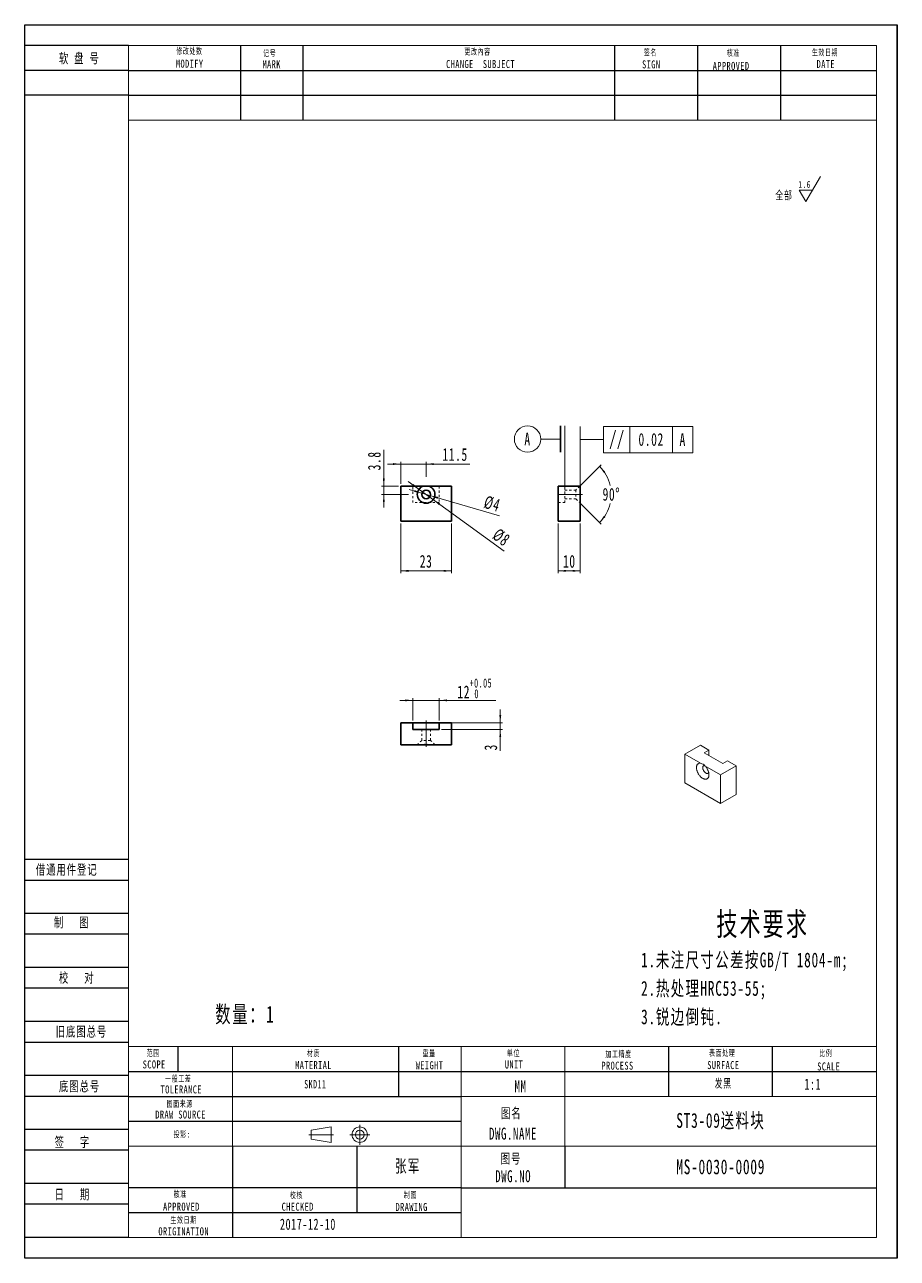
# Model space of a CAD drawing. Header units: millimetres. Extents: x 0 to 8592, y 0 to 561.
# Drawn here: x 3156 to 3553, y 0 to 561 of the extents above; entities that cross this region are included whole.
import ezdxf

# ---------------------------------------------------------------- set-up
doc = ezdxf.new("R2010")
doc.units = ezdxf.units.MM
for name, pattern in [('AD_LTYPE3 0 mm', [16, 11, -1, 1, -1, 1, -1]), ('点画线', [18, 12, -2, 2, -2]), ('虚线', [2, 1, -1])]:
    doc.linetypes.add(name, pattern=pattern)
doc.layers.get('0').update_dxf_attribs({"lineweight": 35})
for name, color, linetype, lineweight in [('ACAD0', 7, 'Continuous', 0), ('ACADA-定位3-标高', 171, 'Continuous', 0), ('ACADA-构件3-柱砼', 9, 'Continuous', 0), ('ACADA-构件8-屋面', 7, 'Continuous', 0), ('EB0', 7, 'Continuous', 35), ('中心线层', 1, '点画线', 18), ('尺寸线层', 3, 'Continuous', 18), ('虚线层', 6, '虚线', 18)]:
    doc.layers.add(name, color=color, linetype=linetype, lineweight=lineweight)
doc.styles.add('标准', font='', dxfattribs={"width": 0.667})
doc.styles.get('标准').set_extended_font_data('宋体')
doc.dimstyles.new('标准', dxfattribs={"dimtxt": 5.779688, "dimasz": 3.5, "dimexe": 1, "dimexo": 1, "dimgap": 1.209086, "dimtad": 1, "dimdec": 1, "dimdsep": 46, "dimtxsty": '标准', "dimblk": '_CAXARROW', "dimcen": 0, "dimdle": 6, "dimazin": 2, "dimtfac": 0.707107, "dimtdec": 3, "dimtmove": 0, "dimatfit": 3, "dimfxl": 1, "dimfrac": 2, "dimtolj": 1, "dimlwd": 18, "dimarcsym": 0})

# ---------------------------------------------------------------- blocks, each defined once
blk = doc.blocks.new('*X113')
at = {"layer": '尺寸线层', "color": 0, "linetype": 'Continuous', "lineweight": 18}
for p, q in [((0, -21.22), (0, 6)), ((10.53, 6), (22.53, 6)), ((10.53, 6), (10.53, -6)), ((22.53, -6), (22.53, 6)), ((22.53, 6), (51.23, 6)), ((41.89, -6), (41.89, 6)), ((51.23, -6), (51.23, 6)), ((0, 0), (2.28, 0)), ((2.28, 0), (10.53, 0)), ((15.93, 4.2), (13.53, -4.2)), ((19.53, 4.2), (17.13, -4.2)), ((22.53, -6), (10.53, -6)), ((22.53, -6), (51.23, -6))]:
    blk.add_line(p, q, dxfattribs=at)
at = {"layer": '尺寸线层', "color": 0, "linetype": 'Continuous', "lineweight": 18, "char_height": 5.78, "attachment_point": 5, "line_spacing_factor": 1.15057, "style": '标准'}
for s, insert, width in [('\\T1.1;0.02', (32.21, 0), 17.1678), ('\\T1.1;A', (46.56, 0), 3.9514)]:
    blk.add_mtext(s, dxfattribs=dict(at, insert=insert, width=width))
blk = doc.blocks.new('*X115')
at = {"color": 0, "attachment_point": 1, "line_spacing_factor": 1.15057, "style": '标准'}
for s, insert, char_height, width in [('\\T1.1;12', (3352.87, 260.59), 5.78, 32.911), ('\\T1.1;{\\H0.707107x;+0.05}', (3358.44, 263.78), 5.7797, 20.9352), ('\\T1.1;{\\H0.707107x;0}', (3360.59, 258.9), 5.7797, 20.9352)]:
    blk.add_mtext(s, dxfattribs=dict(at, insert=insert, char_height=char_height, width=width))
blk = doc.blocks.new('*X114')
at = {"layer": 'EB0', "linetype": 'Continuous', "lineweight": 18}
for points in [[(3332.65, 253.85), (3329.15, 254.29), (3329.15, 253.41)], [(3344.65, 253.85), (3348.15, 254.29), (3348.15, 253.41)]]:
    blk.add_hatch(color=0, dxfattribs=at).paths.add_polyline_path(points, flags=0)
at = {"layer": 'EB0', "color": 0, "linetype": 'Continuous', "lineweight": 18}
for p, q in [((3326.65, 253.85), (3370.42, 253.85)), ((3332.65, 244.67), (3332.65, 254.85)), ((3344.65, 244.67), (3344.65, 254.85))]:
    blk.add_line(p, q, dxfattribs=at)
blk.add_blockref('*X115', (0, 0), dxfattribs=at)
blk = doc.blocks.new('_CAXARROW')
blk.add_hatch(color=0).paths.add_polyline_path([(0, 0), (-1, 0.125), (-1, -0.125)], flags=0)
blk = doc.blocks.new('*X116')
at = {"layer": 'EB0', "linetype": 'Continuous', "lineweight": 18}
for points in [[(3372.38, 243.67), (3371.94, 247.17), (3372.81, 247.17)], [(3372.38, 240.67), (3371.94, 237.17), (3372.81, 237.17)]]:
    blk.add_hatch(color=0, dxfattribs=at).paths.add_polyline_path(points, flags=0)
at = {"layer": 'EB0', "color": 0, "linetype": 'Continuous', "lineweight": 18}
for p, q in [((3372.38, 230.83), (3372.38, 249.67)), ((3345.65, 243.67), (3373.38, 243.67)), ((3345.65, 240.67), (3373.38, 240.67))]:
    blk.add_line(p, q, dxfattribs=at)
at = {"layer": 'EB0', "color": 0, "linetype": 'Continuous', "lineweight": 18, "insert": (3368.07, 232.5), "char_height": 5.78, "width": 3.598, "attachment_point": 5, "rotation": 90, "line_spacing_factor": 1.15057, "style": '标准'}
blk.add_mtext('\\T1.1;3', dxfattribs=at)
blk = doc.blocks.new('*X117')
at = {"layer": 'EB0', "linetype": 'Continuous', "lineweight": 18}
for points in [[(3417.56, 360.33), (3419.41, 357.39), (3420.14, 357.88)], [(3417.56, 334.78), (3419.41, 337.72), (3420.14, 337.24)]]:
    blk.add_hatch(color=0, dxfattribs=at).paths.add_polyline_path(points, flags=0)
at = {"layer": 'EB0', "color": 0, "linetype": 'Continuous', "lineweight": 18}
for p, q in [((3408.53, 351.31), (3418.26, 361.04)), ((3408.78, 343.56), (3418.26, 334.07))]:
    blk.add_line(p, q, dxfattribs=at)
for start, end in [(13.1476, 45), (315, 346.8524)]:
    blk.add_arc((3404.78, 347.56), 18.07, start, end, dxfattribs=at)
at = {"layer": 'EB0', "color": 0, "linetype": 'Continuous', "lineweight": 18, "insert": (3422.85, 347.56), "char_height": 5.7797, "width": 12.0342, "attachment_point": 5, "line_spacing_factor": 1.15057, "style": '标准'}
blk.add_mtext('\\T1.1;90%%D', dxfattribs=at)
blk = doc.blocks.new('*X118')
at = {"layer": 'EB0', "linetype": 'Continuous', "lineweight": 18}
for points in [[(3336.73, 348.12), (3333.25, 348.68), (3333.49, 349.52)], [(3340.57, 347), (3343.8, 345.59), (3344.05, 346.43)]]:
    blk.add_hatch(color=0, dxfattribs=at).paths.add_polyline_path(points, flags=0)
at = {"layer": 'EB0', "color": 0, "linetype": 'Continuous', "lineweight": 18}
blk.add_line((3371.98, 337.79), (3330.97, 349.81), dxfattribs=at)
at = {"layer": 'EB0', "color": 0, "linetype": 'Continuous', "lineweight": 18, "insert": (3368.67, 343.26), "char_height": 5.78, "width": 10.8856, "attachment_point": 5, "rotation": 343.6743, "line_spacing_factor": 1.15057, "style": '标准'}
blk.add_mtext('\\T1.1;%%C4', dxfattribs=at)
blk = doc.blocks.new('*X119')
at = {"layer": 'EB0', "linetype": 'Continuous', "lineweight": 18}
for points in [[(3335.41, 349.91), (3332.33, 351.62), (3332.84, 352.32)], [(3341.88, 345.2), (3344.45, 342.79), (3344.97, 343.5)]]:
    blk.add_hatch(color=0, dxfattribs=at).paths.add_polyline_path(points, flags=0)
at = {"layer": 'EB0', "color": 0, "linetype": 'Continuous', "lineweight": 18}
blk.add_line((3374.11, 321.74), (3330.56, 353.44), dxfattribs=at)
at = {"layer": 'EB0', "color": 0, "linetype": 'Continuous', "lineweight": 18, "insert": (3372.84, 328), "char_height": 5.78, "width": 14.4637, "attachment_point": 5, "rotation": 323.9503, "line_spacing_factor": 1.15057, "style": '标准'}
blk.add_mtext('\\T1.1;%%C8', dxfattribs=at)
blk = doc.blocks.new('*X120')
at = {"layer": 'EB0', "linetype": 'Continuous', "lineweight": 18}
for points in [[(3319.42, 351.31), (3318.98, 354.81), (3319.86, 354.81)], [(3319.42, 347.56), (3318.98, 344.06), (3319.86, 344.06)]]:
    blk.add_hatch(color=0, dxfattribs=at).paths.add_polyline_path(points, flags=0)
at = {"layer": 'EB0', "color": 0, "linetype": 'Continuous', "lineweight": 18}
for p, q in [((3319.42, 341.56), (3319.42, 367.83)), ((3326.15, 351.31), (3318.42, 351.31)), ((3330.65, 347.56), (3318.42, 347.56))]:
    blk.add_line(p, q, dxfattribs=at)
at = {"layer": 'EB0', "color": 0, "linetype": 'Continuous', "lineweight": 18, "insert": (3315.11, 362.82), "char_height": 5.78, "width": 12.6767, "attachment_point": 5, "rotation": 90, "line_spacing_factor": 1.15057, "style": '标准'}
blk.add_mtext('\\T1.1;3.8', dxfattribs=at)
blk = doc.blocks.new('*X121')
at = {"layer": 'EB0', "linetype": 'Continuous', "lineweight": 18}
for points in [[(3327.15, 361.37), (3323.65, 360.94), (3323.65, 361.81)], [(3338.65, 361.37), (3342.15, 360.94), (3342.15, 361.81)]]:
    blk.add_hatch(color=0, dxfattribs=at).paths.add_polyline_path(points, flags=0)
at = {"layer": 'EB0', "color": 0, "linetype": 'Continuous', "lineweight": 18}
for p, q in [((3358.51, 361.37), (3321.15, 361.37)), ((3327.15, 352.31), (3327.15, 362.37)), ((3338.65, 355.56), (3338.65, 362.37))]:
    blk.add_line(p, q, dxfattribs=at)
at = {"layer": 'EB0', "color": 0, "linetype": 'Continuous', "lineweight": 18, "insert": (3351.83, 365.68), "char_height": 5.78, "width": 17.1678, "attachment_point": 5, "line_spacing_factor": 1.15057, "style": '标准'}
blk.add_mtext('\\T1.1;11.5', dxfattribs=at)
blk = doc.blocks.new('*X122')
at = {"layer": '尺寸线层', "color": 0, "linetype": 'Continuous', "lineweight": 35}
blk.add_line((-2, -6), (-2, 6), dxfattribs=at)
at = {"layer": '尺寸线层', "color": 0, "linetype": 'Continuous', "lineweight": 18}
for p, q in [((0, -21.45), (0, 6)), ((-2, 0), (-11, 0))]:
    blk.add_line(p, q, dxfattribs=at)
blk.add_circle((-17, 0), 6, dxfattribs=at)
at = {"layer": '尺寸线层', "color": 0, "linetype": 'Continuous', "lineweight": 18, "insert": (-17, 0), "char_height": 5.78, "width": 3.9514, "attachment_point": 5, "line_spacing_factor": 1.15057, "style": '标准'}
blk.add_mtext('\\T1.1;A', dxfattribs=at)
blk = doc.blocks.new('*X123')
at = {"layer": 'EB0', "linetype": 'Continuous', "lineweight": 18}
for points in [[(3398.78, 312.77), (3402.28, 313.21), (3402.28, 312.33)], [(3408.78, 312.77), (3405.28, 313.21), (3405.28, 312.33)]]:
    blk.add_hatch(color=0, dxfattribs=at).paths.add_polyline_path(points, flags=0)
at = {"layer": 'EB0', "color": 0, "linetype": 'Continuous', "lineweight": 18}
for p, q in [((3398.78, 334.31), (3398.78, 311.77)), ((3408.78, 334.31), (3408.78, 311.77)), ((3398.78, 312.77), (3408.78, 312.77))]:
    blk.add_line(p, q, dxfattribs=at)
at = {"layer": 'EB0', "color": 0, "linetype": 'Continuous', "lineweight": 18, "insert": (3403.78, 317.08), "char_height": 5.78, "width": 8.2177, "attachment_point": 5, "line_spacing_factor": 1.15057, "style": '标准'}
blk.add_mtext('\\T1.1;10', dxfattribs=at)
blk = doc.blocks.new('*X124')
at = {"layer": 'EB0', "linetype": 'Continuous', "lineweight": 18}
for points in [[(3327.15, 312.77), (3330.65, 313.21), (3330.65, 312.33)], [(3350.15, 312.77), (3346.65, 313.21), (3346.65, 312.33)]]:
    blk.add_hatch(color=0, dxfattribs=at).paths.add_polyline_path(points, flags=0)
at = {"layer": 'EB0', "color": 0, "linetype": 'Continuous', "lineweight": 18}
for p, q in [((3327.15, 334.31), (3327.15, 311.77)), ((3350.15, 334.31), (3350.15, 311.77)), ((3327.15, 312.77), (3350.15, 312.77))]:
    blk.add_line(p, q, dxfattribs=at)
at = {"layer": 'EB0', "color": 0, "linetype": 'Continuous', "lineweight": 18, "insert": (3338.65, 317.08), "char_height": 5.78, "width": 8.1213, "attachment_point": 5, "line_spacing_factor": 1.15057, "style": '标准'}
blk.add_mtext('\\T1.1;23', dxfattribs=at)
blk = doc.blocks.new('*X342')
at = {"layer": '尺寸线层', "linetype": 'Continuous', "lineweight": 18}
for p, q in [((7.88, -1.18), (14.52, 10.33)), ((4.86, 4.05), (10.9, 4.05)), ((7.88, -1.18), (4.86, 4.05))]:
    blk.add_line(p, q, dxfattribs=at)
at = {"layer": '尺寸线层', "linetype": 'Continuous', "lineweight": 18, "line_spacing_factor": 1.15057, "style": '标准'}
for s, insert, char_height, width, attachment_point in [('\\T1.1;1.6', (10.09, 6.64), 3.116, 6.8522, 6), ('\\T1.1;全部', (-2.08, 1.51), 3.853, 17.1639, 5)]:
    blk.add_mtext(s, dxfattribs=dict(at, insert=insert, char_height=char_height, width=width, attachment_point=attachment_point))

msp = doc.modelspace()

# ---------------------------------------------------------------- linework, layer by layer
at = {"layer": 'ACAD0', "linetype": 'Continuous', "lineweight": 0}
for p, q in [((3203.33, 9.45), (3203.33, 551.83)), ((3203.33, 551.83), (3543.5, 551.83)), ((3543.5, 551.83), (3543.5, 9.45)), ((3203.33, 517.81), (3543.5, 517.81)), ((3203.33, 96.38), (3543.5, 96.38)), ((3250.58, 51.02), (3250.58, 96.38)), ((3354.52, 9.45), (3354.52, 96.38)), ((3401.76, 51.02), (3401.76, 96.38)), ((3354.52, 73.7), (3543.5, 73.7)), ((3203.33, 51.02), (3543.5, 51.02)), ((3203.33, 9.45), (3543.5, 9.45))]:
    msp.add_line(p, q, dxfattribs=at)
at = {"layer": 'ACAD0', "color": 7, "linetype": 'Continuous', "lineweight": 15}
for p, q in [((3456.32, 229.38), (3463.39, 233.46)), ((3467.28, 231.22), (3463.39, 233.46)), ((3465.16, 229.99), (3467.28, 231.22)), ((3467.28, 228.77), (3467.28, 231.22)), ((3463.46, 225.25), (3456.32, 229.38)), ((3456.32, 229.38), (3456.32, 216.31)), ((3465.16, 229.99), (3473.64, 225.09)), ((3473.64, 225.09), (3475.76, 226.32)), ((3479.65, 224.07), (3475.76, 226.32)), ((3472.58, 219.99), (3465.43, 224.12)), ((3472.58, 219.99), (3479.65, 224.07)), ((3472.58, 206.93), (3472.58, 219.99)), ((3479.65, 211.01), (3479.65, 224.07)), ((3456.32, 216.31), (3472.58, 206.93)), ((3472.58, 206.93), (3479.65, 211.01))]:
    msp.add_line(p, q, dxfattribs=at)
for points in [[(3465.43, 224.12), (3465.62, 223.92), (3465.8, 223.71), (3465.97, 223.49), (3466.14, 223.26), (3466.3, 223.03), (3466.45, 222.78), (3466.58, 222.53), (3466.71, 222.28), (3466.83, 222.02), (3466.93, 221.76), (3467.02, 221.5), (3467.1, 221.24), (3467.16, 220.98), (3467.21, 220.72), (3467.25, 220.47), (3467.27, 220.23), (3467.28, 219.99), (3467.27, 219.76), (3467.25, 219.54), (3467.21, 219.33), (3467.16, 219.14), (3467.1, 218.95), (3467.02, 218.78), (3466.93, 218.63), (3466.83, 218.48), (3466.71, 218.36), (3466.59, 218.25), (3466.45, 218.16), (3466.3, 218.09), (3466.14, 218.03), (3465.98, 217.99), (3465.81, 217.97), (3465.62, 217.97), (3465.44, 217.99), (3465.25, 218.03), (3465.05, 218.08), (3464.85, 218.16), (3464.65, 218.25), (3464.45, 218.36), (3464.25, 218.48), (3464.05, 218.62), (3463.85, 218.78), (3463.65, 218.95), (3463.46, 219.13), (3463.27, 219.33), (3463.09, 219.54), (3462.92, 219.76), (3462.75, 219.99), (3462.6, 220.22), (3462.45, 220.47), (3462.31, 220.72), (3462.18, 220.97), (3462.07, 221.23), (3461.97, 221.49), (3461.88, 221.75), (3461.8, 222.01), (3461.73, 222.27), (3461.68, 222.53), (3461.65, 222.78), (3461.63, 223.02), (3461.62, 223.26), (3461.63, 223.49), (3461.65, 223.71), (3461.69, 223.92), (3461.74, 224.11), (3461.8, 224.3), (3461.88, 224.47), (3461.97, 224.62), (3462.07, 224.76), (3462.19, 224.89), (3462.31, 225), (3462.45, 225.09), (3462.6, 225.16), (3462.76, 225.22), (3462.92, 225.25), (3463.1, 225.27), (3463.28, 225.27), (3463.46, 225.25)], [(3465.31, 224.26), (3465.24, 224.26), (3465.12, 224.26), (3465, 224.23), (3464.89, 224.18), (3464.79, 224.12), (3464.7, 224.04), (3464.63, 223.95), (3464.56, 223.83), (3464.51, 223.71), (3464.48, 223.57), (3464.46, 223.42), (3464.45, 223.26)], [(3464.45, 223.26), (3464.46, 223.09), (3464.48, 222.91), (3464.51, 222.73), (3464.56, 222.55), (3464.63, 222.36), (3464.7, 222.18), (3464.79, 221.99), (3464.89, 221.82), (3465, 221.65), (3465.12, 221.48), (3465.24, 221.33), (3465.37, 221.19), (3465.51, 221.06), (3465.65, 220.95), (3465.79, 220.85), (3465.93, 220.77), (3466.08, 220.7), (3466.22, 220.65), (3466.35, 220.62), (3466.49, 220.61), (3466.61, 220.62), (3466.73, 220.65), (3466.84, 220.69), (3466.94, 220.76), (3467.02, 220.84), (3467.1, 220.93), (3467.15, 221.02)]]:
    msp.add_lwpolyline(points, dxfattribs=at)
msp.add_open_spline([(3463.46, 225.25), (3463.89, 225.13), (3464.29, 224.98), (3464.96, 224.59), (3465.23, 224.36), (3465.43, 224.12)], degree=3, knots=[0, 0, 0, 0, 1.159033, 1.159033, 2.318066, 2.318066, 2.318066, 2.318066], dxfattribs=at)
at = {"layer": 'ACADA-构件3-柱砼', "linetype": 'ByBlock', "lineweight": -2, "ltscale": 0.2}
for p, q in [((3156.09, 0), (3156.09, 561.27)), ((3156.09, 561.27), (3552.95, 561.27)), ((3552.95, 0), (3552.95, 561.27)), ((3552.95, 561.27), (3552.95, 0)), ((3203.33, 551.83), (3156.09, 551.83)), ((3254.36, 517.81), (3254.36, 551.83)), ((3282.7, 517.81), (3282.7, 551.83)), ((3424.44, 517.81), (3424.44, 551.83)), ((3462.24, 517.81), (3462.24, 551.83)), ((3500.03, 517.81), (3500.03, 551.83)), ((3203.33, 540.49), (3156.09, 540.49)), ((3203.33, 540.49), (3543.5, 540.49)), ((3203.33, 529.15), (3156.09, 529.15)), ((3203.33, 529.15), (3543.5, 529.15)), ((3203.33, 181.42), (3156.09, 181.42)), ((3203.33, 171.97), (3156.09, 171.97)), ((3203.33, 156.85), (3156.09, 156.85)), ((3203.33, 147.41), (3156.09, 147.41)), ((3203.33, 132.29), (3156.09, 132.29)), ((3203.33, 122.84), (3156.09, 122.84)), ((3203.33, 107.72), (3156.09, 107.72)), ((3203.33, 98.27), (3156.09, 98.27)), ((3225.75, 96.4), (3225.75, 85.04)), ((3326.17, 73.7), (3326.17, 96.38)), ((3449.01, 73.7), (3449.01, 96.38)), ((3496.25, 73.7), (3496.25, 96.38)), ((3203.33, 85.04), (3543.5, 85.04)), ((3203.33, 83.15), (3156.09, 83.15)), ((3203.33, 73.7), (3156.09, 73.7)), ((3203.33, 73.7), (3354.52, 73.7)), ((3203.33, 62.36), (3354.52, 62.36)), ((3203.33, 58.58), (3156.09, 58.58)), ((3250.58, 51.02), (3250.58, 9.45)), ((3307.27, 20.79), (3307.27, 51.02)), ((3401.76, 51.02), (3401.76, 32.13)), ((3203.33, 49.14), (3156.09, 49.14)), ((3203.33, 34.02), (3156.09, 34.02)), ((3354.52, 32.13), (3203.33, 32.13)), ((3354.52, 32.13), (3543.5, 32.13)), ((3203.33, 24.57), (3156.09, 24.57)), ((3203.33, 20.79), (3354.52, 20.79)), ((3203.33, 9.45), (3156.09, 9.45)), ((3552.95, 0), (3156.09, 0))]:
    msp.add_line(p, q, dxfattribs=at)
at = {"layer": 'ACADA-构件8-屋面', "linetype": 'Continuous', "lineweight": 18}
for p, q in [((3285.29, 56.26), (3296.52, 56.26)), ((3286.35, 58.24), (3295.46, 59.75)), ((3286.35, 58.24), (3286.35, 54.28)), ((3295.46, 59.75), (3295.46, 52.77)), ((3303.91, 56.26), (3313.01, 56.26)), ((3308.46, 51.71), (3308.46, 60.81)), ((3286.35, 54.28), (3295.46, 52.77))]:
    msp.add_line(p, q, dxfattribs=at)
for radius in [3.49, 1.98]:
    msp.add_circle((3308.46, 56.26), radius, dxfattribs=at)
at = {"layer": 'EB0'}
for p, q in [((3327.15, 351.31), (3327.15, 335.31)), ((3337.26, 351.31), (3327.15, 351.31)), ((3350.15, 351.31), (3340.04, 351.31)), ((3350.15, 335.31), (3350.15, 351.31)), ((3398.78, 351.31), (3398.78, 335.31)), ((3408.78, 351.31), (3398.78, 351.31)), ((3408.78, 351.31), (3408.78, 335.31)), ((3327.15, 335.31), (3350.15, 335.31)), ((3408.78, 335.31), (3398.78, 335.31)), ((3332.65, 243.67), (3327.15, 243.67)), ((3327.15, 233.67), (3327.15, 243.67)), ((3344.65, 243.67), (3332.65, 243.67)), ((3332.65, 240.67), (3332.65, 243.67)), ((3344.65, 240.67), (3344.65, 243.67)), ((3350.15, 243.67), (3344.65, 243.67)), ((3350.15, 233.67), (3350.15, 243.67)), ((3332.65, 240.67), (3344.65, 240.67)), ((3337.26, 233.67), (3327.15, 233.67)), ((3340.04, 233.67), (3337.26, 233.67)), ((3350.15, 233.67), (3340.04, 233.67))]:
    msp.add_line(p, q, dxfattribs=at)
msp.add_circle((3338.65, 347.56), 2, dxfattribs=at)
msp.add_arc((3338.65, 347.56), 4, 110.3641, 69.6359, dxfattribs=at)
msp.add_open_spline([(3337.26, 351.31), (3337.71, 351.31), (3338.17, 351.31), (3339.12, 351.31), (3339.59, 351.31), (3340.04, 351.31)], degree=3, knots=[0, 0, 0, 0, 1.391941, 1.391941, 2.783882, 2.783882, 2.783882, 2.783882], dxfattribs=at)
at = {"layer": '中心线层', "linetype": '点画线', "lineweight": 18}
for p, q in [((3398.78, 347.56), (3409.78, 347.56)), ((3338.65, 232.67), (3338.65, 245.85))]:
    msp.add_line(p, q, dxfattribs=at)
at = {"layer": '虚线层', "color": 6, "linetype": '虚线', "lineweight": 18}
for p, q in [((3332.65, 343.81), (3332.65, 351.31)), ((3344.65, 351.31), (3344.65, 343.81)), ((3401.78, 343.81), (3401.78, 351.31)), ((3406.78, 349.56), (3401.78, 349.56)), ((3408.53, 351.31), (3406.78, 349.56)), ((3406.78, 349.56), (3406.78, 347.56)), ((3344.65, 343.81), (3332.65, 343.81)), ((3401.78, 343.81), (3398.78, 343.81)), ((3401.78, 345.56), (3406.78, 345.56)), ((3406.78, 347.56), (3406.78, 345.56)), ((3406.78, 345.56), (3408.78, 343.56)), ((3336.65, 240.67), (3336.65, 235.67)), ((3340.65, 235.67), (3340.65, 240.67)), ((3336.65, 235.67), (3334.65, 233.67)), ((3340.65, 235.67), (3336.65, 235.67)), ((3342.65, 233.67), (3340.65, 235.67))]:
    msp.add_line(p, q, dxfattribs=at)
msp.add_open_spline([(3337.26, 233.67), (3337.71, 233.83), (3338.17, 233.92), (3339.12, 233.92), (3339.59, 233.83), (3340.04, 233.67)], degree=3, knots=[0, 0, 0, 0, 1.427723, 1.427723, 2.855445, 2.855445, 2.855445, 2.855445], dxfattribs=at)

# ---------------------------------------------------------------- block references
at = {"layer": 'ACAD0'}
msp.add_blockref('*X342', (3503.49, 481.94), dxfattribs=at)
at = {"layer": '尺寸线层'}
for name, p in [('*X122', (3401.78, 372.75)), ('*X113', (3408.78, 372.52))]:
    msp.add_blockref(name, p, dxfattribs=at)

# ---------------------------------------------------------------- texts
at = {"layer": 'ACADA-定位3-标高', "linetype": 'Continuous', "lineweight": 18, "line_spacing_factor": 1.15057, "style": '标准'}
for s, insert, char_height, width, attachment_point in [('\\T1.1;数量：1', (3242.71, 106.33), 7.715, 38.9526, 7), ('\\T1.1;ST3-09送料块', (3472.63, 62.36), 6.743, 141.736, 5), ('\\T1.1;MS-0030-0009', (3472.63, 41.58), 6.743, 141.736, 5), ('\\T1.1;2017-12-10', (3272.17, 12.89), 5.0988, 39.173, 7)]:
    msp.add_mtext(s, dxfattribs=dict(at, insert=insert, char_height=char_height, width=width, attachment_point=attachment_point))
at = {"layer": 'ACADA-定位3-标高', "linetype": 'AD_LTYPE3 0 mm', "lineweight": 0, "insert": (3510.67, 76.59), "char_height": 5.097, "width": 10.8681, "attachment_point": 7, "line_spacing_factor": 1.15057, "style": '标准'}
msp.add_mtext('\\T1.1;1:1', dxfattribs=at)
at = {"layer": 'ACADA-构件8-屋面', "linetype": 'Continuous', "lineweight": 18, "line_spacing_factor": 1.15057, "style": '标准'}
for s, insert, char_height, width, attachment_point in [('\\T1.1;修改处数', (3231.01, 549.11), 2.913, 20.7275, 5), ('\\T1.1;记号', (3267.49, 548.12), 2.913, 14.5107, 5), ('\\T1.1;更改內容', (3362.06, 548.86), 2.913, 39.3958, 5), ('\\T1.1;签名', (3440.65, 548.52), 2.913, 14.5107, 5), ('\\T1.1;核准', (3478.38, 548.27), 2.913, 18.6593, 5), ('\\T1.1;生效日期', (3520.06, 548.52), 2.913, 16.5789, 5), ('\\T1.1;软 盘 号', (3171.67, 548.28), 4.5511, 24.9916, 1), ('\\T1.1;MODIFY', (3231.12, 543.49), 3.6408, 16.591, 5), ('\\T1.1;MARK', (3268.4, 543.27), 3.641, 12.4425, 5), ('\\T1.1;CHANGE  SUBJECT', (3363.41, 543.34), 3.6408, 35.2594, 5), ('\\T1.1;SIGN', (3441.04, 543.18), 3.641, 12.4425, 5), ('\\T1.1;DATE', (3520.43, 543.34), 3.641, 12.4425, 5), ('\\T1.1;APPROVED', (3477.35, 542.47), 3.6408, 16.591, 5), ('\\T1.1;借通用件登记', (3161.18, 179.11), 4.5511, 42.9407, 1), ('\\T1.1;制   图', (3169.38, 155.13), 4.5511, 24.9916, 1), ('\\T1.1;校   对', (3171.67, 129.94), 4.5511, 24.9916, 1), ('\\T1.1;旧底图总号', (3170.2, 105.42), 4.5511, 71.2879, 1), ('\\T1.1;SCOPE', (3214.98, 88.18), 3.6408, 10.4963, 5), ('\\T1.1;范围', (3214.59, 93.27), 2.913, 9.1903, 5), ('\\T1.1;材质', (3287.43, 93.14), 2.913, 15.0019, 5), ('\\T1.1;重量', (3340.01, 93.16), 2.913, 16.9391, 5), ('\\T1.1;UNIT', (3378.62, 88.16), 3.641, 11.0089, 5), ('\\T1.1;单位', (3378.39, 93.24), 2.913, 13.0647, 5), ('\\T1.1;加工精度', (3426.16, 92.76), 2.913, 18.3844, 5), ('\\T1.1;表面处理', (3473.3, 93.31), 2.913, 18.3844, 5), ('\\T1.1;比例', (3520.4, 93.18), 2.913, 16.6913, 5), ('\\T1.1;MATERIAL', (3287.44, 87.9), 3.6408, 15.3921, 5), ('\\T1.1;WEIGHT', (3340.19, 87.82), 3.6408, 15.2903, 5), ('\\T1.1;PROCESS', (3425.68, 87.63), 3.6408, 14.676, 5), ('\\T1.1;SURFACE', (3473.81, 87.89), 3.6408, 14.5742, 5), ('\\T1.1;SCALE', (3521.74, 87.27), 3.6408, 15.1339, 5), ('\\T1.1;底图总号', (3171.67, 80.56), 4.551, 24.9916, 1), ('\\T1.1;TOLERANCE', (3227.29, 76.81), 3.6408, 18.4486, 5), ('\\T1.1;一般工差', (3225.91, 81.59), 2.913, 20.3216, 5), ('\\T1.1;   MM', (3377.5, 78.18), 5.4613, 22.3434, 5), ('\\T1.1;图面来源', (3226.6, 70.15), 2.913, 24.196, 5), ('\\T1.1;图名', (3377.37, 65.83), 4.551, 13.7855, 5), ('\\T1.1;投影:', (3227.66, 56.28), 2.913, 108.913, 5), ('\\T1.1;签   字', (3169.69, 55.19), 4.5511, 24.9916, 1), ('\\T1.1;张军', (3330.3, 41.66), 5.772, 75.5925, 5), ('\\T1.1;图号', (3377.24, 45.12), 4.551, 22.5029, 5), ('\\T1.1;日   期', (3169.69, 31.38), 4.5511, 24.9916, 1), ('\\T1.1;核准', (3226.82, 29.07), 2.913, 16.9391, 5), ('\\T1.1;校核', (3279.67, 28.58), 2.913, 15.0019, 5), ('\\T1.1;制图', (3331.54, 28.7), 2.913, 18.8763, 5), ('\\T1.1;APPROVED', (3227.36, 23.46), 3.6408, 17.0202, 5), ('\\T1.1;CHECKED', (3280.25, 23.46), 3.6408, 14.676, 5), ('\\T1.1;DRAWING', (3332.05, 23.34), 3.6408, 14.1672, 5), ('\\T1.1;生效日期', (3228.35, 17.29), 2.913, 24.196, 5), ('\\T1.1;ORIGINATION', (3228.39, 12.24), 3.6408, 20.5743, 5)]:
    msp.add_mtext(s, dxfattribs=dict(at, insert=insert, char_height=char_height, width=width, attachment_point=attachment_point))
at = {"layer": '尺寸线层', "linetype": 'Continuous', "lineweight": 18, "line_spacing_factor": 1.15057, "style": '标准'}
for s, insert, char_height, width, attachment_point in [('\\T1.1;技术要求', (3470.63, 157.42), 10.537, 72.7231, 1), ('\\T1.1;1.未注尺寸公差按GB/T 1804-m;\\P2.热处理HRC53-55;\\P3.锐边倒钝.', (3436.4, 139.13), 6.743, 128.952, 1), ('\\T1.1;SKD11', (3288.23, 79.19), 3.8481, 40.532, 5), ('\\T1.1;发黑', (3473.79, 79.36), 3.853, 47.2453, 5), ('\\T1.1;DRAW SOURCE', (3226.97, 65.39), 3.6408, 47.2128, 5), ('\\T1.1;DWG.NAME', (3378.14, 56.69), 5.4613, 47.2453, 5), ('\\T1.1;DWG.NO', (3378.24, 37.33), 5.4613, 47.4484, 5)]:
    msp.add_mtext(s, dxfattribs=dict(at, insert=insert, char_height=char_height, width=width, attachment_point=attachment_point))

# ---------------------------------------------------------------- dimensions: what is measured, and where the dimension line sits
at = {"layer": '尺寸线层'}
for base, p1, p2, picture, middle in [((3319.4178821, 351.30747547), (3331.64804318, 347.55747547), (3327.14804318, 351.30747547), '*X120', (3319.4178821, 362.81954047)), ((3372.38, 243.67), (3344.65, 240.67), (3344.65, 243.67), '*X116', (3372.38, 232.5))]:
    dim = msp.add_linear_dim(base=base, p1=p1, p2=p2, angle=90, dimstyle='标准', override={"dimsah": 1, "dimtfill": 1, "dimtzin": 8}, dxfattribs=at)
    dim.commit()
    dim.dimension.update_dxf_attribs({"geometry": picture, "text_midpoint": middle})
for base, p1, p2, override, picture, middle in [((3327.15, 361.37), (3338.65, 354.56), (3327.15, 351.31), {"dimsah": 1, "dimtfill": 1, "dimtzin": 8}, '*X121', (3351.83, 361.37)), ((3350.15, 312.77), (3327.15, 335.31), (3350.15, 335.31), {"dimsah": 1, "dimtfill": 1, "dimtzin": 8}, '*X124', (3338.65, 312.77)), ((3408.78, 312.77), (3398.78, 335.31), (3408.78, 335.31), {"dimsah": 1, "dimtfill": 1, "dimtzin": 8}, '*X123', (3403.78, 312.77)), ((3344.65, 253.85), (3332.65, 243.67), (3344.65, 243.67), {"dimsah": 1, "dimtol": 1, "dimtp": 0.05, "dimtm": 0, "dimtfill": 1, "dimtzin": 8}, '*X114', (3360.78, 253.85))]:
    dim = msp.add_linear_dim(base=base, p1=p1, p2=p2, dimstyle='标准', override=override, dxfattribs=at)
    dim.commit()
    dim.dimension.update_dxf_attribs({"geometry": picture, "text_midpoint": middle})
dim = msp.add_angular_dim_2l(base=(3422.85, 347.56), line1=((3406.78, 345.56), (3408.78, 343.56)), line2=((3408.53, 351.31), (3406.78, 349.56)), dimstyle='标准', override={"dimtad": 1, "dimtih": 1, "dimtoh": 1, "dimsah": 1, "dimtix": 1, "dimtfill": 1, "dimtzin": 8}, dxfattribs=at)
dim.commit()
dim.dimension.update_dxf_attribs({"geometry": '*X117', "text_midpoint": (3422.85, 347.56)})
for p1, p2, picture, middle in [((3335.41, 349.91), (3341.88, 345.2), '*X119', (3370.3, 324.52)), ((3336.73, 348.12), (3340.57, 347), '*X118', (3367.46, 339.12))]:
    dim = msp.add_diameter_dim_2p(p1=p1, p2=p2, dimstyle='标准', override={"dimpost": '%%C<>', "dimsah": 1, "dimtmove": 2, "dimtfill": 1, "dimtzin": 8}, dxfattribs=at)
    dim.commit()
    dim.dimension.update_dxf_attribs({"geometry": picture, "text_midpoint": middle, "dimtype": 163})

doc.saveas('drawing.dxf')
